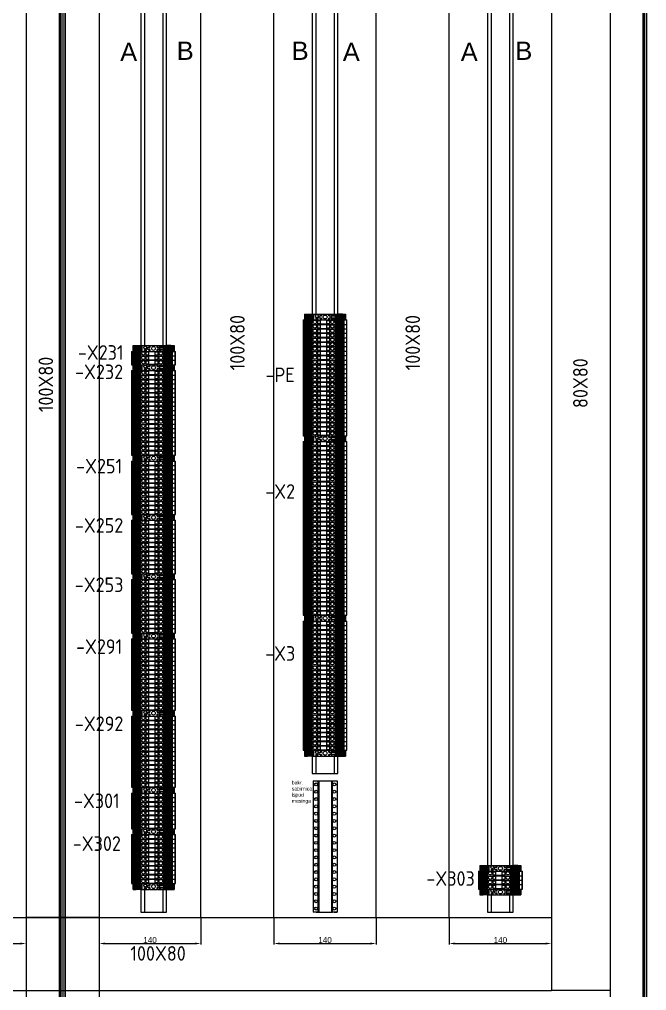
# Model space of a CAD drawing. Header units: millimetres. Extents: x 42151 to 59780, y 37376 to 44547.
# Drawn here: x 56896 to 57754, y 42172 to 43502 of the extents above; entities that cross this region are included whole.
import ezdxf
from ezdxf.enums import TextEntityAlignment as Align

# ---------------------------------------------------------------- set-up
doc = ezdxf.new("R2010")
doc.units = ezdxf.units.MM
doc.set_wipeout_variables(frame=1)
doc.layers.add('! NO PLOT !', color=7, linetype='Continuous', true_color=0xff75dd, plot=False)
doc.layers.add('000-PI-Oprema', color=30, linetype='Continuous', lineweight=5)
for name, color, linetype in [('000-PI-ORMAR', 2, 'Continuous'), ('000-PI_TEXT', 7, 'Continuous'), ('002-PI-Kabelska kanalica', 150, 'Continuous'), ('004-PI-DIN Šina', 3, 'Continuous'), ('SI-Ormari', 51, 'Continuous')]:
    doc.layers.add(name, color=color, linetype=linetype)
doc.styles.add('PI0', font='isocpeur.ttf', dxfattribs={"width": 0.9})
doc.styles.get("Standard").update_dxf_attribs({"font": 'arial.ttf'})
doc.dimstyles.new('ISO-25-lb', dxfattribs={"dimtxt": 8, "dimasz": 8, "dimexe": 1.25, "dimexo": 0.625, "dimtad": 1, "dimtxsty": 'Standard', "dimcen": 5, "dimadec": 0, "dimazin": 0, "dimtfac": 1, "dimtmove": 0, "dimatfit": 3, "dimfxl": 1, "dimarcsym": 0})

# ---------------------------------------------------------------- blocks, each defined once
blk = doc.blocks.new('2000x800_montazna ploca')
at = {"layer": '000-PI-ORMAR'}
for p, q in [((-4333.7, 1646.2), (-4333.7, -243.8)), ((-3634.7, 1646.2), (-3634.7, -243.8))]:
    blk.add_line(p, q, dxfattribs=at)
blk = doc.blocks.new('*U161')
at = {"layer": '002-PI-Kabelska kanalica'}
for p, q in [((-20, 1472), (80, 1472)), ((-20, -100), (-20, 1472)), ((80, -100), (80, 1472)), ((-20, -100), (80, -100))]:
    blk.add_line(p, q, dxfattribs=at)
blk = doc.blocks.new('*U162')
at = {"layer": '002-PI-Kabelska kanalica'}
for p, q in [((-20, 1238), (80, 1238)), ((-20, -100), (-20, 1238)), ((80, -100), (80, 1238)), ((-20, -100), (80, -100))]:
    blk.add_line(p, q, dxfattribs=at)
blk = doc.blocks.new('*U163')
at = {"layer": '002-PI-Kabelska kanalica'}
for p, q in [((-20, 1672), (60, 1672)), ((-20, -100), (-20, 1672)), ((60, -100), (60, 1672))]:
    blk.add_line(p, q, dxfattribs=at)
blk = doc.blocks.new('*U164')
at = {"layer": '004-PI-DIN Šina'}
blk.add_lwpolyline([(1560, -17.5), (1560, 17.5), (0, 17.5), (0, -17.5)], close=True, dxfattribs=at)
for points in [[(0, 12.5), (1560, 12.5)], [(0, -12.5), (1560, -12.5)]]:
    blk.add_lwpolyline(points, dxfattribs=at)
blk = doc.blocks.new('*U225')
at = {"layer": '004-PI-DIN Šina'}
blk.add_lwpolyline([(1370, -17.5), (1370, 17.5), (0, 17.5), (0, -17.5)], close=True, dxfattribs=at)
for points in [[(0, 12.5), (1370, 12.5)], [(0, -12.5), (1370, -12.5)]]:
    blk.add_lwpolyline(points, dxfattribs=at)
blk = doc.blocks.new('*D221')
at = {"layer": '! NO PLOT !', "color": 0, "linetype": 'Continuous', "lineweight": -2, "ltscale": 0.25, "transparency": 16777216}
for p, q in [((56756.2, 42272.1), (56756.2, 42235.6)), ((56905.2, 42272.1), (56905.2, 42235.6)), ((56764.2, 42236.9), (56897.2, 42236.9))]:
    blk.add_line(p, q, dxfattribs=at)
at = {"layer": '! NO PLOT !', "color": 0, "ltscale": 0.25, "transparency": 16777216}
for points in [[(56764.2, 42238.2), (56764.2, 42235.5), (56756.2, 42236.9)], [(56897.2, 42238.2), (56897.2, 42235.5), (56905.2, 42236.9)]]:
    blk.add_solid(points, dxfattribs=at)
at = {"layer": 'Defpoints', "color": 0, "ltscale": 0.25, "transparency": 16777216}
for p in [(56756.2, 42272.7), (56905.2, 42272.7), (56905.2, 42236.9)]:
    blk.add_point(p, dxfattribs=at)
at = {"layer": '! NO PLOT !', "color": 0, "ltscale": 0.25, "transparency": 16777216, "insert": (56830.7, 42241.6), "char_height": 8, "attachment_point": 5}
blk.add_mtext('{\\fArial|b0|i0|c238|p34;150}', dxfattribs=at)
blk = doc.blocks.new('*D222')
at = {"layer": '! NO PLOT !', "color": 0, "linetype": 'Continuous', "lineweight": -2, "ltscale": 0.25, "transparency": 16777216}
for p, q in [((57244.2, 42272.1), (57244.2, 42235.6)), ((57384.2, 42272.1), (57384.2, 42235.6)), ((57252.2, 42236.9), (57376.2, 42236.9))]:
    blk.add_line(p, q, dxfattribs=at)
at = {"layer": '! NO PLOT !', "color": 0, "ltscale": 0.25, "transparency": 16777216}
for points in [[(57252.2, 42238.2), (57252.2, 42235.5), (57244.2, 42236.9)], [(57376.2, 42238.2), (57376.2, 42235.5), (57384.2, 42236.9)]]:
    blk.add_solid(points, dxfattribs=at)
at = {"layer": 'Defpoints', "color": 0, "ltscale": 0.25, "transparency": 16777216}
for p in [(57244.2, 42272.7), (57384.2, 42272.7), (57384.2, 42236.9)]:
    blk.add_point(p, dxfattribs=at)
at = {"layer": '! NO PLOT !', "color": 0, "ltscale": 0.25, "transparency": 16777216, "insert": (57314.2, 42241.6), "char_height": 8, "attachment_point": 5}
blk.add_mtext('140', dxfattribs=at)
blk = doc.blocks.new('*D218')
at = {"layer": '! NO PLOT !', "color": 0, "linetype": 'Continuous', "lineweight": -2, "ltscale": 0.25, "transparency": 16777216}
for p, q in [((57484.2, 42272.1), (57484.2, 42235.6)), ((57624.2, 42272.1), (57624.2, 42235.6)), ((57492.2, 42236.9), (57616.2, 42236.9))]:
    blk.add_line(p, q, dxfattribs=at)
at = {"layer": '! NO PLOT !', "color": 0, "ltscale": 0.25, "transparency": 16777216}
for points in [[(57492.2, 42238.2), (57492.2, 42235.5), (57484.2, 42236.9)], [(57616.2, 42238.2), (57616.2, 42235.5), (57624.2, 42236.9)]]:
    blk.add_solid(points, dxfattribs=at)
at = {"layer": 'Defpoints', "color": 0, "ltscale": 0.25, "transparency": 16777216}
for p in [(57484.2, 42272.7), (57624.2, 42272.7), (57624.2, 42236.9)]:
    blk.add_point(p, dxfattribs=at)
at = {"layer": '! NO PLOT !', "color": 0, "ltscale": 0.25, "transparency": 16777216, "insert": (57554.2, 42241.6), "char_height": 8, "attachment_point": 5}
blk.add_mtext('140', dxfattribs=at)
blk = doc.blocks.new('1020100000 - WEIDMULLER')
blk.add_wipeout([(48544.8, 45339.7), (48550.9, 45339.7), (48550.9, 45279.7), (48544.8, 45279.7)])
at = {"layer": '000-PI-Oprema', "ltscale": 0.25}
for p, q in [((48550.9, 45339.7), (48544.8, 45339.7)), ((48544.8, 45339.7), (48544.8, 45279.7)), ((48550.9, 45339.3), (48544.8, 45339.3)), ((48544.8, 45339.2), (48550.9, 45339.2)), ((48550.9, 45339.7), (48550.9, 45294.7)), ((48550.9, 45337.3), (48544.8, 45337.3)), ((48544.8, 45337.3), (48550.9, 45337.3)), ((48550.9, 45337.1), (48544.8, 45337.1)), ((48550.9, 45336.4), (48544.8, 45336.4)), ((48544.8, 45336.3), (48550.9, 45336.3)), ((48550.9, 45335.6), (48544.8, 45335.6)), ((48550.9, 45335.5), (48544.8, 45335.5)), ((48550.9, 45335.2), (48544.8, 45335.2)), ((48550.9, 45335.1), (48544.8, 45335.1)), ((48544.8, 45335.1), (48550.9, 45335.1)), ((48550.9, 45334.2), (48544.8, 45334.2)), ((48544.8, 45334.1), (48550.9, 45334.1)), ((48550.9, 45333.4), (48544.8, 45333.4)), ((48550.9, 45333.3), (48544.8, 45333.3)), ((48550.9, 45333.1), (48544.8, 45333.1)), ((48550.9, 45332.9), (48544.8, 45332.9)), ((48544.8, 45332.9), (48550.9, 45332.9)), ((48550.9, 45332), (48544.8, 45332)), ((48544.8, 45331.9), (48550.9, 45331.9)), ((48544.8, 45331.2), (48550.9, 45331.2)), ((48544.8, 45331.1), (48550.9, 45331.1)), ((48544.8, 45330.9), (48550.9, 45330.9)), ((48550.9, 45330.7), (48544.8, 45330.7)), ((48544.8, 45330.7), (48550.9, 45330.7)), ((48550.9, 45329.8), (48544.8, 45329.8)), ((48544.8, 45329.7), (48550.9, 45329.7)), ((48544.8, 45329), (48550.9, 45329)), ((48544.8, 45328.9), (48550.9, 45328.9)), ((48544.8, 45328.7), (48550.9, 45328.7)), ((48550.9, 45328.5), (48544.8, 45328.5)), ((48544.8, 45328.5), (48550.9, 45328.5)), ((48550.9, 45328.1), (48544.8, 45328.1)), ((48550.9, 45328), (48544.8, 45328)), ((48550.9, 45327.8), (48544.8, 45327.8)), ((48544.8, 45327.7), (48550.9, 45327.7)), ((48546.1, 45317.5), (48544.8, 45317.5)), ((48544.8, 45317), (48545.4, 45317)), ((48546.1, 45317), (48545.4, 45317)), ((48545.4, 45317), (48545.4, 45306.3)), ((48545.4, 45316.1), (48550.9, 45316.1)), ((48549.7, 45320.3), (48546.1, 45320.3)), ((48546.1, 45320.3), (48546.1, 45317)), ((48546.1, 45319.7), (48549.7, 45319.7)), ((48549.7, 45317), (48549.7, 45320.3)), ((48550.9, 45317.5), (48549.7, 45317.5)), ((48549.7, 45317), (48550.9, 45317)), ((48545.4, 45306.3), (48544.8, 45306.3)), ((48544.8, 45305.8), (48546.1, 45305.8)), ((48545.4, 45307.3), (48550.9, 45307.3)), ((48545.4, 45306.3), (48546.1, 45306.3)), ((48546.1, 45306.3), (48546.1, 45303)), ((48549.7, 45303.7), (48546.1, 45303.7)), ((48546.1, 45303), (48549.7, 45303)), ((48550.9, 45306.3), (48549.7, 45306.3)), ((48549.7, 45303), (48549.7, 45306.3)), ((48549.7, 45305.8), (48550.9, 45305.8)), ((48550.9, 45295.6), (48544.8, 45295.6)), ((48544.8, 45295.5), (48550.9, 45295.5)), ((48544.8, 45295.3), (48550.9, 45295.3)), ((48544.8, 45295.3), (48550.9, 45295.3)), ((48544.8, 45294.8), (48550.9, 45294.8)), ((48550.9, 45294.8), (48544.8, 45294.8)), ((48550.9, 45294.7), (48544.8, 45294.7)), ((48550.9, 45294.4), (48544.8, 45294.4)), ((48550.9, 45294.3), (48544.8, 45294.3)), ((48550.9, 45293.6), (48544.8, 45293.6)), ((48544.8, 45293.5), (48550.9, 45293.5)), ((48550.9, 45292.7), (48544.8, 45292.7)), ((48544.8, 45292.6), (48550.9, 45292.6)), ((48550.9, 45292.5), (48544.8, 45292.5)), ((48550.9, 45292.2), (48544.8, 45292.2)), ((48550.9, 45292.1), (48544.8, 45292.1)), ((48550.9, 45291.4), (48544.8, 45291.4)), ((48544.8, 45291.3), (48550.9, 45291.3)), ((48550.9, 45290.5), (48544.8, 45290.5)), ((48544.8, 45290.4), (48550.9, 45290.4)), ((48544.8, 45290.3), (48550.9, 45290.3)), ((48544.8, 45290), (48550.9, 45290)), ((48544.8, 45289.9), (48550.9, 45289.9)), ((48550.9, 45289.2), (48544.8, 45289.2)), ((48544.8, 45289.1), (48550.9, 45289.1)), ((48550.9, 45288.3), (48544.8, 45288.3)), ((48544.8, 45288.2), (48550.9, 45288.2)), ((48544.8, 45288.1), (48550.9, 45288.1)), ((48544.8, 45287.8), (48550.9, 45287.8)), ((48544.8, 45287.7), (48550.9, 45287.7)), ((48550.9, 45287), (48544.8, 45287)), ((48544.8, 45286.9), (48550.9, 45286.9)), ((48544.8, 45286.2), (48550.9, 45286.2)), ((48550.9, 45286.1), (48544.8, 45286.1)), ((48544.8, 45286), (48550.9, 45286)), ((48550.9, 45294.4), (48550.9, 45292.5)), ((48550.9, 45292.2), (48550.9, 45290.3)), ((48550.9, 45290), (48550.9, 45279.7)), ((48550.9, 45284.1), (48544.8, 45284.1)), ((48544.8, 45284), (48550.9, 45284)), ((48550.9, 45280.4), (48544.8, 45280.4)), ((48544.8, 45279.7), (48550.9, 45279.7))]:
    blk.add_line(p, q, dxfattribs=at)
for centre in [(48548.1, 45323.7), (48548.1, 45299.6)]:
    blk.add_circle(centre, 2.36, dxfattribs=at)
blk = doc.blocks.new('*U196')
at = {"layer": '000-PI-Oprema', "rotation": 90}
blk.add_blockref('1020100000 - WEIDMULLER', (45309.7, -48547.8), dxfattribs=at)
blk = doc.blocks.new('*U197')
at = {"layer": '000-PI-Oprema', "color": 0, "linetype": 'ByBlock', "lineweight": -2, "transparency": 16777216}
blk.add_blockref('*U196', (0, 0), dxfattribs=at)
blk.add_blockref('*U196', (0, 6.1), dxfattribs=at)
blk.add_blockref('*U196', (0, 12.2), dxfattribs=at)
blk.add_blockref('*U196', (0, 18.3), dxfattribs=at)
blk.add_blockref('*U196', (0, 24.4), dxfattribs=at)
blk.add_blockref('*U196', (0, 30.5), dxfattribs=at)
blk.add_blockref('*U196', (0, 36.6), dxfattribs=at)
blk.add_blockref('*U196', (0, 42.7), dxfattribs=at)
blk.add_blockref('*U196', (0, 48.8), dxfattribs=at)
blk.add_blockref('*U196', (0, 54.9), dxfattribs=at)
blk.add_blockref('*U196', (0, 61), dxfattribs=at)
blk.add_blockref('*U196', (0, 67.1), dxfattribs=at)
blk.add_blockref('*U196', (0, 73.2), dxfattribs=at)
blk.add_blockref('*U196', (0, 79.3), dxfattribs=at)
blk.add_blockref('*U196', (0, 85.4), dxfattribs=at)
blk.add_blockref('*U196', (0, 91.5), dxfattribs=at)
blk.add_blockref('*U196', (0, 97.6), dxfattribs=at)
blk.add_blockref('*U196', (0, 103.7), dxfattribs=at)
blk.add_blockref('*U196', (0, 109.8), dxfattribs=at)
blk.add_blockref('*U196', (0, 115.9), dxfattribs=at)
blk.add_blockref('*U196', (0, 122), dxfattribs=at)
blk.add_blockref('*U196', (0, 128.1), dxfattribs=at)
blk.add_blockref('*U196', (0, 134.2), dxfattribs=at)
blk.add_blockref('*U196', (0, 140.3), dxfattribs=at)
blk.add_blockref('*U196', (0, 146.4), dxfattribs=at)
blk.add_blockref('*U196', (0, 152.5), dxfattribs=at)
blk.add_blockref('*U196', (0, 158.6), dxfattribs=at)
blk.add_blockref('*U196', (0, 164.7), dxfattribs=at)
blk.add_blockref('*U196', (0, 170.8), dxfattribs=at)
blk = doc.blocks.new('1061200000 - Weidmuller granicnik wdu4')
blk.add_wipeout([(48546.9, 45247.3), (48554.9, 45247.3), (48554.9, 45191.2), (48546.9, 45191.2)]).dxf.layer = '! NO PLOT !'
at = {"layer": '000-PI-Oprema'}
for p, q in [((48554.9, 45247.3), (48546.9, 45247.3)), ((48546.9, 45247.3), (48546.9, 45243.1)), ((48554.9, 45247.3), (48546.9, 45247.3)), ((48546.9, 45247), (48554.9, 45247)), ((48554.9, 45247.3), (48554.9, 45202.1)), ((48554.9, 45245.3), (48546.9, 45245.3)), ((48546.9, 45245.1), (48554.9, 45245.1)), ((48546.9, 45244.9), (48554.9, 45244.9)), ((48554.9, 45244.5), (48546.9, 45244.5)), ((48554.9, 45244.1), (48546.9, 45244.1)), ((48546.9, 45243.9), (48554.9, 45243.9)), ((48546.9, 45243.3), (48554.9, 45243.3)), ((48546.9, 45243.1), (48554.9, 45243.1)), ((48546.9, 45243.1), (48554.9, 45243.1)), ((48546.9, 45240.9), (48546.9, 45243.1)), ((48546.9, 45242.9), (48554.9, 45242.9)), ((48554.9, 45242.7), (48546.9, 45242.7)), ((48546.9, 45242.7), (48554.9, 45242.7)), ((48554.9, 45241.9), (48546.9, 45241.9)), ((48546.9, 45241.8), (48554.9, 45241.8)), ((48546.9, 45241.1), (48554.9, 45241.1)), ((48546.9, 45240.9), (48554.9, 45240.9)), ((48546.9, 45240.9), (48554.9, 45240.9)), ((48546.9, 45238.7), (48546.9, 45240.9)), ((48546.9, 45240.7), (48554.9, 45240.7)), ((48554.9, 45240.5), (48546.9, 45240.5)), ((48546.9, 45240.5), (48554.9, 45240.5)), ((48554.9, 45239.7), (48546.9, 45239.7)), ((48554.9, 45239.6), (48546.9, 45239.6)), ((48554.9, 45238.9), (48546.9, 45238.9)), ((48554.9, 45238.7), (48546.9, 45238.7)), ((48554.9, 45238.7), (48546.9, 45238.7)), ((48546.9, 45236.5), (48546.9, 45238.7)), ((48554.9, 45238.5), (48546.9, 45238.5)), ((48554.9, 45238.3), (48546.9, 45238.3)), ((48546.9, 45238.3), (48554.9, 45238.3)), ((48554.9, 45237.5), (48546.9, 45237.5)), ((48554.9, 45237.4), (48546.9, 45237.4)), ((48554.9, 45236.7), (48546.9, 45236.7)), ((48554.9, 45236.5), (48546.9, 45236.5)), ((48554.9, 45236.5), (48546.9, 45236.5)), ((48546.9, 45236.5), (48546.9, 45225)), ((48554.9, 45236.3), (48546.9, 45236.3)), ((48554.9, 45236.1), (48546.9, 45236.1)), ((48554.9, 45236.1), (48546.9, 45236.1)), ((48546.9, 45236.1), (48554.9, 45236.1)), ((48554.9, 45235.9), (48546.9, 45235.9)), ((48554.9, 45235.3), (48546.9, 45235.3)), ((48546.9, 45225), (48549.4, 45225)), ((48549.4, 45224.3), (48546.9, 45224.3)), ((48546.9, 45224.3), (48546.9, 45214.3)), ((48547.7, 45231.5), (48549.6, 45231.5)), ((48547.7, 45229.5), (48547.7, 45231.5)), ((48549.6, 45229.5), (48547.7, 45229.5)), ((48549.4, 45225), (48549.4, 45227.3)), ((48549.4, 45227.3), (48552.4, 45227.3)), ((48549.6, 45231.5), (48549.6, 45229.5)), ((48552.4, 45227.3), (48552.4, 45224.3)), ((48552.4, 45225), (48554.9, 45225)), ((48554.9, 45224.3), (48552.4, 45224.3)), ((48546.9, 45214.3), (48549.4, 45214.3)), ((48549.4, 45213.5), (48546.9, 45213.5)), ((48546.9, 45213.5), (48546.9, 45191.2)), ((48546.9, 45210.6), (48554.9, 45210.6)), ((48549.3, 45210.3), (48546.9, 45210.3)), ((48549, 45210.3), (48549, 45205.8)), ((48549.3, 45205.8), (48549.3, 45210.3)), ((48549.4, 45211.3), (48549.4, 45213.5)), ((48552.4, 45211.3), (48549.4, 45211.3)), ((48552.4, 45214.3), (48552.4, 45211.3)), ((48552.4, 45214.3), (48554.9, 45214.3)), ((48554.9, 45213.5), (48552.4, 45213.5)), ((48552.4, 45210.3), (48554.9, 45210.3)), ((48552.4, 45210.3), (48552.4, 45205.8)), ((48552.7, 45205.8), (48552.7, 45210.3)), ((48546.9, 45205.8), (48549.3, 45205.8)), ((48554.9, 45205.4), (48546.9, 45205.4)), ((48546.9, 45203.2), (48554.9, 45203.2)), ((48546.9, 45202.7), (48554.9, 45202.7)), ((48546.9, 45202.5), (48554.9, 45202.5)), ((48554.9, 45202.5), (48546.9, 45202.5)), ((48546.9, 45202.5), (48554.9, 45202.5)), ((48554.9, 45202.3), (48546.9, 45202.3)), ((48554.9, 45202.1), (48546.9, 45202.1)), ((48554.9, 45202.1), (48546.9, 45202.1)), ((48554.9, 45201.9), (48546.9, 45201.9)), ((48554.9, 45201.2), (48546.9, 45201.2)), ((48546.9, 45201.1), (48554.9, 45201.1)), ((48546.9, 45200.3), (48554.9, 45200.3)), ((48546.9, 45200.3), (48554.9, 45200.3)), ((48554.9, 45200.1), (48546.9, 45200.1)), ((48554.9, 45199.9), (48546.9, 45199.9)), ((48554.9, 45199.9), (48546.9, 45199.9)), ((48554.9, 45199.7), (48546.9, 45199.7)), ((48554.9, 45199), (48546.9, 45199)), ((48546.9, 45198.9), (48554.9, 45198.9)), ((48546.9, 45198.1), (48554.9, 45198.1)), ((48554.9, 45198.1), (48546.9, 45198.1)), ((48546.9, 45197.9), (48554.9, 45197.9)), ((48546.9, 45197.7), (48554.9, 45197.7)), ((48546.9, 45197.7), (48554.9, 45197.7)), ((48546.9, 45197.5), (48554.9, 45197.5)), ((48554.9, 45196.8), (48546.9, 45196.8)), ((48554.9, 45196.7), (48546.9, 45196.7)), ((48546.9, 45195.9), (48554.9, 45195.9)), ((48554.9, 45195.9), (48546.9, 45195.9)), ((48546.9, 45195.7), (48554.9, 45195.7)), ((48546.9, 45195.5), (48554.9, 45195.5)), ((48546.9, 45195.5), (48554.9, 45195.5)), ((48546.9, 45195.3), (48554.9, 45195.3)), ((48554.9, 45194.6), (48546.9, 45194.6)), ((48554.9, 45194.5), (48546.9, 45194.5)), ((48554.9, 45194.1), (48546.9, 45194.1)), ((48546.9, 45193.7), (48554.9, 45193.7)), ((48554.9, 45193.5), (48546.9, 45193.5)), ((48546.9, 45193.3), (48554.9, 45193.3)), ((48552.4, 45205.8), (48554.9, 45205.8)), ((48554.9, 45199.9), (48554.9, 45202.1)), ((48554.9, 45197.7), (48554.9, 45199.9)), ((48554.9, 45195.5), (48554.9, 45197.7)), ((48554.9, 45195.5), (48554.9, 45191.2)), ((48554.9, 45191.6), (48546.9, 45191.6)), ((48546.9, 45191.3), (48554.9, 45191.3)), ((48554.9, 45191.2), (48546.9, 45191.2))]:
    blk.add_line(p, q, dxfattribs=at)
for centre, radius in [((48550.9, 45219.3), 2.67), ((48552.3, 45230.5), 1.97)]:
    blk.add_circle(centre, radius, dxfattribs=at)
for points in [[(48546.9, 45224.3), (48546.9, 45224.3), (48546.9, 45224.5), (48546.9, 45224.8), (48546.9, 45225)], [(48549.4, 45224.3), (48549.4, 45224.3), (48549.4, 45224.5), (48549.4, 45224.8), (48549.4, 45225)], [(48546.9, 45213.5), (48546.9, 45213.7), (48546.9, 45214.1), (48546.9, 45214.3), (48546.9, 45214.3)], [(48549.4, 45213.5), (48549.4, 45213.7), (48549.4, 45214.1), (48549.4, 45214.3), (48549.4, 45214.3)]]:
    blk.add_open_spline(points, degree=3, dxfattribs=at)
blk = doc.blocks.new('*U198')
at = {"layer": '000-PI-Oprema', "rotation": 90}
blk.add_blockref('1020100000 - WEIDMULLER', (45309.7, -48547.8), dxfattribs=at)
blk = doc.blocks.new('*U199')
at = {"layer": '000-PI-Oprema', "color": 0, "linetype": 'ByBlock', "lineweight": -2, "transparency": 16777216}
blk.add_blockref('*U198', (0, 0), dxfattribs=at)
blk.add_blockref('*U198', (0, 6.1), dxfattribs=at)
blk.add_blockref('*U198', (0, 12.2), dxfattribs=at)
blk.add_blockref('*U198', (0, 18.3), dxfattribs=at)
blk.add_blockref('*U198', (0, 24.4), dxfattribs=at)
blk.add_blockref('*U198', (0, 30.5), dxfattribs=at)
blk.add_blockref('*U198', (0, 36.6), dxfattribs=at)
blk.add_blockref('*U198', (0, 42.7), dxfattribs=at)
blk.add_blockref('*U198', (0, 48.8), dxfattribs=at)
blk.add_blockref('*U198', (0, 54.9), dxfattribs=at)
blk.add_blockref('*U198', (0, 61), dxfattribs=at)
blk.add_blockref('*U198', (0, 67.1), dxfattribs=at)
blk.add_blockref('*U198', (0, 73.2), dxfattribs=at)
blk.add_blockref('*U198', (0, 79.3), dxfattribs=at)
blk.add_blockref('*U198', (0, 85.4), dxfattribs=at)
blk.add_blockref('*U198', (0, 91.5), dxfattribs=at)
blk.add_blockref('*U198', (0, 97.6), dxfattribs=at)
blk.add_blockref('*U198', (0, 103.7), dxfattribs=at)
blk.add_blockref('*U198', (0, 109.8), dxfattribs=at)
blk.add_blockref('*U198', (0, 115.9), dxfattribs=at)
blk.add_blockref('*U198', (0, 122), dxfattribs=at)
blk.add_blockref('*U198', (0, 128.1), dxfattribs=at)
blk.add_blockref('*U198', (0, 134.2), dxfattribs=at)
blk.add_blockref('*U198', (0, 140.3), dxfattribs=at)
blk.add_blockref('*U198', (0, 146.4), dxfattribs=at)
blk.add_blockref('*U198', (0, 152.5), dxfattribs=at)
blk.add_blockref('*U198', (0, 158.6), dxfattribs=at)
blk.add_blockref('*U198', (0, 164.7), dxfattribs=at)
blk.add_blockref('*U198', (0, 170.8), dxfattribs=at)
blk.add_blockref('*U198', (0, 176.9), dxfattribs=at)
blk.add_blockref('*U198', (0, 183), dxfattribs=at)
blk.add_blockref('*U198', (0, 189.1), dxfattribs=at)
blk.add_blockref('*U198', (0, 195.2), dxfattribs=at)
blk.add_blockref('*U198', (0, 201.3), dxfattribs=at)
blk.add_blockref('*U198', (0, 207.4), dxfattribs=at)
blk.add_blockref('*U198', (0, 213.5), dxfattribs=at)
blk.add_blockref('*U198', (0, 219.6), dxfattribs=at)
blk.add_blockref('*U198', (0, 225.7), dxfattribs=at)
blk.add_blockref('*U198', (0, 231.8), dxfattribs=at)
blk = doc.blocks.new('*U200')
at = {"layer": '000-PI-Oprema', "rotation": 90}
blk.add_blockref('1020100000 - WEIDMULLER', (45309.7, -48547.8), dxfattribs=at)
blk = doc.blocks.new('*U209')
at = {"layer": '000-PI-Oprema', "color": 0, "linetype": 'ByBlock', "lineweight": -2, "transparency": 16777216}
blk.add_blockref('*U200', (0, 0), dxfattribs=at)
blk.add_blockref('*U200', (0, 6.1), dxfattribs=at)
blk.add_blockref('*U200', (0, 12.2), dxfattribs=at)
blk.add_blockref('*U200', (0, 18.3), dxfattribs=at)
blk.add_blockref('*U200', (0, 24.4), dxfattribs=at)
blk.add_blockref('*U200', (0, 30.5), dxfattribs=at)
blk.add_blockref('*U200', (0, 36.6), dxfattribs=at)
blk.add_blockref('*U200', (0, 42.7), dxfattribs=at)
blk.add_blockref('*U200', (0, 48.8), dxfattribs=at)
blk.add_blockref('*U200', (0, 54.9), dxfattribs=at)
blk.add_blockref('*U200', (0, 61), dxfattribs=at)
blk.add_blockref('*U200', (0, 67.1), dxfattribs=at)
blk.add_blockref('*U200', (0, 73.2), dxfattribs=at)
blk.add_blockref('*U200', (0, 79.3), dxfattribs=at)
blk.add_blockref('*U200', (0, 85.4), dxfattribs=at)
blk.add_blockref('*U200', (0, 91.5), dxfattribs=at)
blk.add_blockref('*U200', (0, 97.6), dxfattribs=at)
blk.add_blockref('*U200', (0, 103.7), dxfattribs=at)
blk.add_blockref('*U200', (0, 109.8), dxfattribs=at)
blk.add_blockref('*U200', (0, 115.9), dxfattribs=at)
blk.add_blockref('*U200', (0, 122), dxfattribs=at)
blk.add_blockref('*U200', (0, 128.1), dxfattribs=at)
blk.add_blockref('*U200', (0, 134.2), dxfattribs=at)
blk.add_blockref('*U200', (0, 140.3), dxfattribs=at)
blk.add_blockref('*U200', (0, 146.4), dxfattribs=at)
blk.add_blockref('*U200', (0, 152.5), dxfattribs=at)
blk = doc.blocks.new('*U190')
at = {"layer": '000-PI-Oprema', "rotation": 90}
blk.add_blockref('1020100000 - WEIDMULLER', (45309.7, -48547.8), dxfattribs=at)
blk = doc.blocks.new('*U191')
at = {"layer": '000-PI-Oprema', "color": 0, "linetype": 'ByBlock', "lineweight": -2, "transparency": 16777216}
blk.add_blockref('*U190', (0, 0), dxfattribs=at)
blk.add_blockref('*U190', (0, 6.1), dxfattribs=at)
blk.add_blockref('*U190', (0, 12.2), dxfattribs=at)
blk.add_blockref('*U190', (0, 18.3), dxfattribs=at)
blk.add_blockref('*U190', (0, 24.4), dxfattribs=at)
blk.add_blockref('*U190', (0, 30.5), dxfattribs=at)
blk.add_blockref('*U190', (0, 36.6), dxfattribs=at)
blk.add_blockref('*U190', (0, 42.7), dxfattribs=at)
blk.add_blockref('*U190', (0, 48.8), dxfattribs=at)
blk.add_blockref('*U190', (0, 54.9), dxfattribs=at)
blk.add_blockref('*U190', (0, 61), dxfattribs=at)
blk.add_blockref('*U190', (0, 67.1), dxfattribs=at)
blk.add_blockref('*U190', (0, 73.2), dxfattribs=at)
blk.add_blockref('*U190', (0, 79.3), dxfattribs=at)
blk.add_blockref('*U190', (0, 85.4), dxfattribs=at)
blk.add_blockref('*U190', (0, 91.5), dxfattribs=at)
blk.add_blockref('*U190', (0, 97.6), dxfattribs=at)
blk.add_blockref('*U190', (0, 103.7), dxfattribs=at)
blk.add_blockref('*U190', (0, 109.8), dxfattribs=at)
blk = doc.blocks.new('*U194')
at = {"layer": '000-PI-Oprema', "rotation": 90}
blk.add_blockref('1020100000 - WEIDMULLER', (45309.7, -48547.8), dxfattribs=at)
blk = doc.blocks.new('*U195')
at = {"layer": '000-PI-Oprema', "color": 0, "linetype": 'ByBlock', "lineweight": -2, "transparency": 16777216}
blk.add_blockref('*U194', (0, 0), dxfattribs=at)
blk.add_blockref('*U194', (0, 6.1), dxfattribs=at)
blk.add_blockref('*U194', (0, 12.2), dxfattribs=at)
blk = doc.blocks.new('*U257')
at = {"layer": '000-PI-Oprema', "rotation": 90}
blk.add_blockref('1020100000 - WEIDMULLER', (45309.7, -48547.8), dxfattribs=at)
blk = doc.blocks.new('*U258')
at = {"layer": '000-PI-Oprema', "color": 0, "linetype": 'ByBlock', "lineweight": -2, "transparency": 16777216}
blk.add_blockref('*U257', (0, 0), dxfattribs=at)
blk.add_blockref('*U257', (0, 6.1), dxfattribs=at)
blk.add_blockref('*U257', (0, 12.2), dxfattribs=at)
blk.add_blockref('*U257', (0, 18.3), dxfattribs=at)
blk.add_blockref('*U257', (0, 24.4), dxfattribs=at)
blk.add_blockref('*U257', (0, 30.5), dxfattribs=at)
blk.add_blockref('*U257', (0, 36.6), dxfattribs=at)
blk.add_blockref('*U257', (0, 42.7), dxfattribs=at)
blk.add_blockref('*U257', (0, 48.8), dxfattribs=at)
blk.add_blockref('*U257', (0, 54.9), dxfattribs=at)
blk.add_blockref('*U257', (0, 61), dxfattribs=at)
blk.add_blockref('*U257', (0, 67.1), dxfattribs=at)
blk = doc.blocks.new('*U259')
at = {"layer": '000-PI-Oprema', "rotation": 90}
blk.add_blockref('1020100000 - WEIDMULLER', (45309.7, -48547.8), dxfattribs=at)
blk = doc.blocks.new('*U260')
at = {"layer": '000-PI-Oprema', "color": 0, "linetype": 'ByBlock', "lineweight": -2, "transparency": 16777216}
blk.add_blockref('*U259', (0, 0), dxfattribs=at)
blk.add_blockref('*U259', (0, 6.1), dxfattribs=at)
blk.add_blockref('*U259', (0, 12.2), dxfattribs=at)
blk.add_blockref('*U259', (0, 18.3), dxfattribs=at)
blk.add_blockref('*U259', (0, 24.4), dxfattribs=at)
blk.add_blockref('*U259', (0, 30.5), dxfattribs=at)
blk.add_blockref('*U259', (0, 36.6), dxfattribs=at)
blk.add_blockref('*U259', (0, 42.7), dxfattribs=at)
blk.add_blockref('*U259', (0, 48.8), dxfattribs=at)
blk.add_blockref('*U259', (0, 54.9), dxfattribs=at)
blk.add_blockref('*U259', (0, 61), dxfattribs=at)
blk.add_blockref('*U259', (0, 67.1), dxfattribs=at)
blk = doc.blocks.new('*U261')
at = {"layer": '000-PI-Oprema', "rotation": 90}
blk.add_blockref('1020100000 - WEIDMULLER', (45309.7, -48547.8), dxfattribs=at)
blk = doc.blocks.new('*U262')
at = {"layer": '000-PI-Oprema', "color": 0, "linetype": 'ByBlock', "lineweight": -2, "transparency": 16777216}
blk.add_blockref('*U261', (0, 0), dxfattribs=at)
blk.add_blockref('*U261', (0, 6.1), dxfattribs=at)
blk.add_blockref('*U261', (0, 12.2), dxfattribs=at)
blk.add_blockref('*U261', (0, 18.3), dxfattribs=at)
blk.add_blockref('*U261', (0, 24.4), dxfattribs=at)
blk.add_blockref('*U261', (0, 30.5), dxfattribs=at)
blk.add_blockref('*U261', (0, 36.6), dxfattribs=at)
blk.add_blockref('*U261', (0, 42.7), dxfattribs=at)
blk.add_blockref('*U261', (0, 48.8), dxfattribs=at)
blk.add_blockref('*U261', (0, 54.9), dxfattribs=at)
blk.add_blockref('*U261', (0, 61), dxfattribs=at)
blk.add_blockref('*U261', (0, 67.1), dxfattribs=at)
blk = doc.blocks.new('*U263')
at = {"layer": '000-PI-Oprema', "rotation": 90}
blk.add_blockref('1020100000 - WEIDMULLER', (45309.7, -48547.8), dxfattribs=at)
blk = doc.blocks.new('*U264')
at = {"layer": '000-PI-Oprema', "color": 0, "linetype": 'ByBlock', "lineweight": -2, "transparency": 16777216}
blk.add_blockref('*U263', (0, 0), dxfattribs=at)
blk.add_blockref('*U263', (0, 6.1), dxfattribs=at)
blk.add_blockref('*U263', (0, 12.2), dxfattribs=at)
blk.add_blockref('*U263', (0, 18.3), dxfattribs=at)
blk.add_blockref('*U263', (0, 24.4), dxfattribs=at)
blk.add_blockref('*U263', (0, 30.5), dxfattribs=at)
blk.add_blockref('*U263', (0, 36.6), dxfattribs=at)
blk.add_blockref('*U263', (0, 42.7), dxfattribs=at)
blk.add_blockref('*U263', (0, 48.8), dxfattribs=at)
blk.add_blockref('*U263', (0, 54.9), dxfattribs=at)
blk.add_blockref('*U263', (0, 61), dxfattribs=at)
blk.add_blockref('*U263', (0, 67.1), dxfattribs=at)
blk.add_blockref('*U263', (0, 73.2), dxfattribs=at)
blk.add_blockref('*U263', (0, 79.3), dxfattribs=at)
blk.add_blockref('*U263', (0, 85.4), dxfattribs=at)
blk.add_blockref('*U263', (0, 91.5), dxfattribs=at)
blk = doc.blocks.new('*U265')
at = {"layer": '000-PI-Oprema', "rotation": 90}
blk.add_blockref('1020100000 - WEIDMULLER', (45309.7, -48547.8), dxfattribs=at)
blk = doc.blocks.new('*U266')
at = {"layer": '000-PI-Oprema', "color": 0, "linetype": 'ByBlock', "lineweight": -2, "transparency": 16777216}
blk.add_blockref('*U265', (0, 0), dxfattribs=at)
blk.add_blockref('*U265', (0, 6.1), dxfattribs=at)
blk.add_blockref('*U265', (0, 12.2), dxfattribs=at)
blk.add_blockref('*U265', (0, 18.3), dxfattribs=at)
blk.add_blockref('*U265', (0, 24.4), dxfattribs=at)
blk.add_blockref('*U265', (0, 30.5), dxfattribs=at)
blk.add_blockref('*U265', (0, 36.6), dxfattribs=at)
blk.add_blockref('*U265', (0, 42.7), dxfattribs=at)
blk.add_blockref('*U265', (0, 48.8), dxfattribs=at)
blk.add_blockref('*U265', (0, 54.9), dxfattribs=at)
blk.add_blockref('*U265', (0, 61), dxfattribs=at)
blk.add_blockref('*U265', (0, 67.1), dxfattribs=at)
blk.add_blockref('*U265', (0, 73.2), dxfattribs=at)
blk.add_blockref('*U265', (0, 79.3), dxfattribs=at)
blk.add_blockref('*U265', (0, 85.4), dxfattribs=at)
blk.add_blockref('*U265', (0, 91.5), dxfattribs=at)
blk = doc.blocks.new('*U267')
at = {"layer": '000-PI-Oprema', "rotation": 90}
blk.add_blockref('1020100000 - WEIDMULLER', (45309.7, -48547.8), dxfattribs=at)
blk = doc.blocks.new('*U268')
at = {"layer": '000-PI-Oprema', "color": 0, "linetype": 'ByBlock', "lineweight": -2, "transparency": 16777216}
blk.add_blockref('*U267', (0, 0), dxfattribs=at)
blk.add_blockref('*U267', (0, 6.1), dxfattribs=at)
blk.add_blockref('*U267', (0, 12.2), dxfattribs=at)
blk.add_blockref('*U267', (0, 18.3), dxfattribs=at)
blk = doc.blocks.new('*U269')
at = {"layer": '000-PI-Oprema', "rotation": 90}
blk.add_blockref('1020100000 - WEIDMULLER', (45309.7, -48547.8), dxfattribs=at)
blk = doc.blocks.new('*U270')
at = {"layer": '000-PI-Oprema', "color": 0, "linetype": 'ByBlock', "lineweight": -2, "transparency": 16777216}
blk.add_blockref('*U269', (0, 0), dxfattribs=at)
blk.add_blockref('*U269', (0, 6.1), dxfattribs=at)
blk.add_blockref('*U269', (0, 12.2), dxfattribs=at)
blk.add_blockref('*U269', (0, 18.3), dxfattribs=at)
blk.add_blockref('*U269', (0, 24.4), dxfattribs=at)
blk.add_blockref('*U269', (0, 30.5), dxfattribs=at)
blk.add_blockref('*U269', (0, 36.6), dxfattribs=at)
blk.add_blockref('*U269', (0, 42.7), dxfattribs=at)
blk = doc.blocks.new('*U271')
at = {"layer": '000-PI-Oprema', "rotation": 90}
blk.add_blockref('1020100000 - WEIDMULLER', (45309.7, -48547.8), dxfattribs=at)
blk = doc.blocks.new('*U272')
at = {"layer": '000-PI-Oprema', "color": 0, "linetype": 'ByBlock', "lineweight": -2, "transparency": 16777216}
blk.add_blockref('*U271', (0, 0), dxfattribs=at)
blk.add_blockref('*U271', (0, 6.1), dxfattribs=at)
blk.add_blockref('*U271', (0, 12.2), dxfattribs=at)
blk.add_blockref('*U271', (0, 18.3), dxfattribs=at)
blk.add_blockref('*U271', (0, 24.4), dxfattribs=at)
blk.add_blockref('*U271', (0, 30.5), dxfattribs=at)
blk.add_blockref('*U271', (0, 36.6), dxfattribs=at)
blk.add_blockref('*U271', (0, 42.7), dxfattribs=at)
blk.add_blockref('*U271', (0, 48.8), dxfattribs=at)
blk.add_blockref('*U271', (0, 54.9), dxfattribs=at)
blk.add_blockref('*U271', (0, 61), dxfattribs=at)
blk = doc.blocks.new('*D276')
at = {"layer": '! NO PLOT !', "color": 0, "linetype": 'Continuous', "lineweight": -2, "ltscale": 0.25, "transparency": 16777216}
for p, q in [((57005.2, 42272.1), (57005.2, 42235.6)), ((57144.2, 42272.1), (57144.2, 42235.6)), ((57013.2, 42236.9), (57136.2, 42236.9))]:
    blk.add_line(p, q, dxfattribs=at)
at = {"layer": '! NO PLOT !', "color": 0, "ltscale": 0.25, "transparency": 16777216}
for points in [[(57013.2, 42238.2), (57013.2, 42235.5), (57005.2, 42236.9)], [(57136.2, 42238.2), (57136.2, 42235.5), (57144.2, 42236.9)]]:
    blk.add_solid(points, dxfattribs=at)
at = {"layer": 'Defpoints', "color": 0, "ltscale": 0.25, "transparency": 16777216}
for p in [(57005.2, 42272.7), (57144.2, 42272.7), (57144.2, 42236.9)]:
    blk.add_point(p, dxfattribs=at)
at = {"layer": '! NO PLOT !', "color": 0, "ltscale": 0.25, "transparency": 16777216, "insert": (57074.7, 42241.6), "char_height": 8, "attachment_point": 5}
blk.add_mtext('140', dxfattribs=at)

msp = doc.modelspace()

# ---------------------------------------------------------------- linework, layer by layer
at = {"layer": '000-PI-ORMAR'}
for p, q in [((56950.237, 43996.747), (56950.237, 42012.247)), ((56951.737, 43996.747), (56951.737, 42012.247)), ((56951.749, 42012.247), (56951.749, 43996.747)), ((56958.749, 43996.747), (56958.749, 42012.247)), ((57749.237, 43996.747), (57749.237, 42012.247)), ((57750.737, 43996.747), (57750.737, 42012.247)), ((57750.749, 42012.247), (57750.749, 43996.747)), ((56952.518, 43976.247), (56952.518, 42025.247)), ((56955.237, 43976.247), (56955.237, 42025.247)), ((56955.237, 43976.247), (56955.237, 42025.247)), ((56957.956, 43976.247), (56957.956, 42025.247)), ((57751.518, 43976.247), (57751.518, 42025.247)), ((57754.237, 43976.247), (57754.237, 42025.247))]:
    msp.add_line(p, q, dxfattribs=at)
at = {"layer": '004-PI-DIN Šina', "ltscale": 0.25}
for p, q in [((57297.914, 42459.747), (57297.914, 42279.747)), ((57297.914, 42459.747), (57305.914, 42459.747)), ((57305.914, 42459.747), (57305.914, 42279.747)), ((57322.914, 42459.747), (57322.914, 42279.747)), ((57322.914, 42459.747), (57330.914, 42459.747)), ((57330.914, 42459.747), (57330.914, 42279.747)), ((57305.914, 42279.747), (57297.914, 42279.747)), ((57301.914, 42279.747), (57305.914, 42279.747)), ((57330.914, 42279.747), (57322.914, 42279.747)), ((57326.914, 42279.747), (57330.914, 42279.747))]:
    msp.add_line(p, q, dxfattribs=at)
at = {"layer": '004-PI-DIN Šina'}
for p, q in [((57304.237, 42459.747), (57304.237, 42279.747)), ((57304.237, 42459.747), (57324.237, 42459.747)), ((57324.237, 42279.747), (57324.237, 42459.747)), ((57304.237, 42279.747), (57324.237, 42279.747))]:
    msp.add_line(p, q, dxfattribs=at)
at = {"layer": '004-PI-DIN Šina', "ltscale": 0.25}
for centre in [(57301.914, 42454.747), (57326.914, 42454.747), (57301.914, 42444.747), (57326.914, 42444.747), (57301.914, 42434.747), (57301.914, 42424.747), (57326.914, 42434.747), (57326.914, 42424.747), (57301.914, 42414.747), (57326.914, 42414.747), (57301.914, 42404.747), (57326.914, 42404.747), (57301.914, 42394.747), (57301.914, 42384.747), (57326.914, 42394.747), (57326.914, 42384.747), (57301.914, 42374.747), (57326.914, 42374.747), (57301.914, 42364.747), (57326.914, 42364.747), (57301.914, 42354.747), (57301.914, 42344.747), (57326.914, 42354.747), (57326.914, 42344.747), (57301.914, 42334.747), (57326.914, 42334.747), (57301.914, 42324.747), (57326.914, 42324.747), (57301.914, 42314.747), (57301.914, 42304.747), (57326.914, 42314.747), (57326.914, 42304.747), (57301.914, 42294.747), (57326.914, 42294.747), (57301.914, 42284.747), (57326.914, 42284.747)]:
    msp.add_circle(centre, 2, dxfattribs=at)

# ---------------------------------------------------------------- block references
for p in [(60539.907, 42298.559), (61338.907, 42298.559)]:
    msp.add_blockref('2000x800_montazna ploca', p)
for name, p, rotation in [('*U163', (57684.237, 43844.747), 180), ('*U164', (57079.737, 43839.747), 270), ('*U225', (57314.237, 43839.747), 270), ('*U164', (57554.237, 43839.747), 270), ('*U162', (56386.237, 42252.747), 270)]:
    msp.add_blockref(name, p, dxfattribs=dict(rotation=rotation))
at = {"layer": 'SI-Ormari', "rotation": 180}
msp.add_blockref('*U161', (56985.237, 43744.747), dxfattribs=at)
at = {"layer": 'SI-Ormari'}
for p in [(57164.237, 42372.747), (57404.237, 42372.747)]:
    msp.add_blockref('*U161', p, dxfattribs=at)

# ---------------------------------------------------------------- texts
at = {"layer": '! NO PLOT !', "ltscale": 0.25, "attachment_point": 1}
for s, width, insert, char_height in [('{\\fArial|b0|i0|c238|p34;A}', 25, (57033.873, 43470.367), 25), ('{\\fArial|b0|i0|c238|p34;B}', 25, (57111.236, 43472.021), 25), ('{\\fArial|b0|i0|c238|p34;B}', 25, (57268.494, 43472.021), 25), ('{\\fArial|b0|i0|c238|p34;A}', 25, (57338.471, 43470.367), 25), ('{\\fArial|b0|i0|c238|p34;A}', 25, (57499.924, 43470.367), 25), ('{\\fArial|b0|i0|c238|p34;B}', 25, (57574.593, 43472.021), 25), ('{\\fArial|b0|i0|c238|p34;bakr. sabirnica ispod mesinga}', 21.66744, (57268.702, 42459.747), 5)]:
    msp.add_mtext_dynamic_manual_height_columns(s, width=width, gutter_width=12.5, heights=[0], dxfattribs=dict(at, insert=insert, char_height=char_height))
at = {"insert": (57663.662, 43004.291), "char_height": 20, "width": 16.78721, "attachment_point": 5, "rotation": 90, "style": 'PI0'}
msp.add_mtext('80X80', dxfattribs=at)
at = {"insert": (57085.724, 42223.349), "char_height": 20, "width": 16.78721, "attachment_point": 5, "style": 'PI0'}
msp.add_mtext('100X{\\fISOCPEUR|b0|i0|c238|p34;8}0', dxfattribs=at)
at = {"layer": '000-PI_TEXT', "style": 'PI0', "width": 0.9}
for s, p in [('-X231', (57007.201, 43046.33)), ('-X232', (57005.025, 43019.814)), ('-PE', (57252.849, 43015.695)), ('-X251', (57005.025, 42890.639)), ('-X2', (57252.849, 42855.9)), ('-X252', (57005.025, 42809.439)), ('-X253', (57005.025, 42728.239)), ('-X291', (57005.025, 42643.456)), ('-X3', (57252.849, 42634.156)), ('-X292', (57005.025, 42537.856)), ('-X301', (57001.937, 42432.356)), ('-X302', (57001.937, 42373.757)), ('-X303', (57486.056, 42325.909))]:
    msp.add_text(s, height=20, dxfattribs=at).set_placement(p, align=Align.MIDDLE)
at = {"layer": '000-PI_TEXT', "char_height": 20, "width": 16.78721, "attachment_point": 5, "rotation": 90, "style": 'PI0'}
for s, insert in [('100X80', (57194.237, 43059.747)), ('100X80', (57434.237, 43059.747)), ('{\\fISOCPEUR|b0|i0|c238|p34;100}X{\\fISOCPEUR|b0|i0|c238|p34;8}0', (56932.157, 43002.568))]:
    msp.add_mtext(s, dxfattribs=dict(at, insert=insert))

# ---------------------------------------------------------------- dimensions: what is measured, and where the dimension line sits
at = {"layer": '! NO PLOT !', "ltscale": 0.25}
for base, p1, p2, text, picture, middle in [((56905.237, 42236.871), (56756.237, 42272.747), (56905.237, 42272.747), '{\\fArial|b0|i0|c238|p34;150}', '*D221', (56830.737, 42241.581)), ((57144.237, 42236.871), (57005.237, 42272.747), (57144.237, 42272.747), '140', '*D276', (57074.737, 42241.581))]:
    dim = msp.add_linear_dim(base=base, p1=p1, p2=p2, text=text, dimstyle='ISO-25-lb', dxfattribs=at)
    dim.commit()
    dim.dimension.update_dxf_attribs({"geometry": picture, "text_midpoint": middle})
for base, p1, p2, picture, middle in [((57384.237, 42236.871), (57244.237, 42272.747), (57384.237, 42272.747), '*D222', (57314.237, 42241.581)), ((57624.237, 42236.871), (57484.237, 42272.747), (57624.237, 42272.747), '*D218', (57554.237, 42241.581))]:
    dim = msp.add_linear_dim(base=base, p1=p1, p2=p2, dimstyle='ISO-25-lb', dxfattribs=at)
    dim.commit()
    dim.dimension.update_dxf_attribs({"geometry": picture, "text_midpoint": middle})

# ---------------------------------------------------------------- next in the draw order: block references
at = {"layer": '000-PI-Oprema', "rotation": 90}
for p in [(102533.533, -5622.628), (102298.733, -5649.278), (102298.733, -5730.478), (102298.733, -5811.678), (102298.733, -5892.878), (102298.733, -5998.478), (102298.733, -6104.078), (102298.733, -6160.878), (102298.733, -6235.978), (102773.533, -6243.428)]:
    msp.add_blockref('1061200000 - Weidmuller granicnik wdu4', p, dxfattribs=at)
at = {"layer": '000-PI-Oprema'}
msp.add_blockref('*U197', (57314.237, 42504.488), dxfattribs=at)

# ---------------------------------------------------------------- next in the draw order: block references
for name, p in [('*U209', (57314.237, 42935.288)), ('*U191', (57079.437, 42908.638)), ('*U199', (57314.237, 42689.388)), ('*U258', (57079.437, 42827.438)), ('*U260', (57079.437, 42746.238)), ('*U262', (57079.437, 42665.038)), ('*U264', (57079.437, 42559.438)), ('*U266', (57079.437, 42453.838)), ('*U270', (57079.437, 42397.038)), ('*U272', (57079.437, 42321.938)), ('*U268', (57554.237, 42314.488))]:
    msp.add_blockref(name, p, dxfattribs=at)
at = {"layer": '000-PI-Oprema', "rotation": 90}
msp.add_blockref('1061200000 - Weidmuller granicnik wdu4', (102533.533, -6053.428), dxfattribs=at)

# ---------------------------------------------------------------- next in the draw order: block references
for p in [(102533.533, -5456.028), (102298.733, -5525.378), (102533.533, -5868.528), (102773.533, -6211.028)]:
    msp.add_blockref('1061200000 - Weidmuller granicnik wdu4', p, dxfattribs=at)

# ---------------------------------------------------------------- next in the draw order: block references
at = {"layer": '000-PI-Oprema'}
msp.add_blockref('*U195', (57079.437, 43032.538), dxfattribs=at)

# ---------------------------------------------------------------- next in the draw order: block references
at = {"layer": '000-PI-Oprema', "rotation": 90}
msp.add_blockref('1061200000 - Weidmuller granicnik wdu4', (102298.733, -5499.078), dxfattribs=at)

doc.saveas('drawing.dxf')
